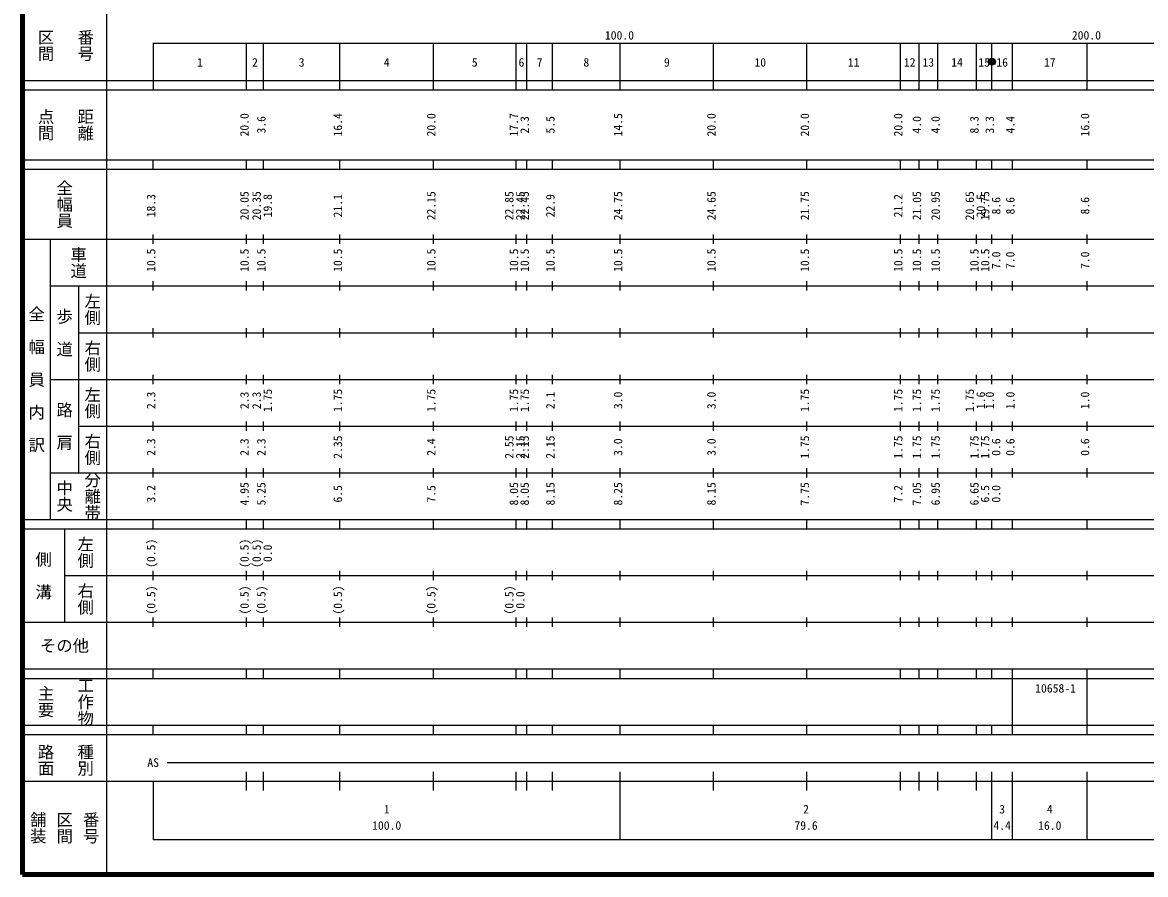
# Model space of a CAD drawing. Units: millimetres, scale not verified. Extents: x 40000 to 680000, y 20000 to 380000.
# Drawn here: x 40000 to 280508, y 20000 to 202409 of the extents above; entities that cross this region are included whole.
import ezdxf
from ezdxf.enums import TextEntityAlignment as Align

# ---------------------------------------------------------------- set-up
doc = ezdxf.new("R2010")
doc.units = ezdxf.units.MM
doc.header["$LTSCALE"] = 1000
doc.header["$PDMODE"] = 32
doc.header["$PDSIZE"] = 500
doc.layers.add('M-TTL', color=2, linetype='Continuous', lineweight=140)
doc.layers.add('M-TTL-BAND', color=7, linetype='Continuous', lineweight=25)
doc.styles.add('@ＭＳ ゴシック', font='')
doc.styles.add('ＭＳ ゴシック', font='')
doc.styles.get('@ＭＳ ゴシック').set_extended_font_data('@MS Gothic')
doc.styles.get('ＭＳ ゴシック').set_extended_font_data('MS Gothic')

msp = doc.modelspace()

# ---------------------------------------------------------------- linework, layer by layer
at = {"layer": 'M-TTL'}
for p, q in [((40000, 380000), (40000, 20000)), ((40000, 20000), (680000, 20000))]:
    msp.add_line(p, q, dxfattribs=at)
at = {"layer": 'M-TTL-BAND'}
for p, q in [((58000, 370000), (58000, 20000)), ((68000, 198000), (579000, 198000)), ((68000, 198000), (68000, 188000)), ((88000, 188000), (88000, 198000)), ((91600, 188000), (91600, 198000)), ((108000, 188000), (108000, 198000)), ((128000, 188000), (128000, 198000)), ((145700, 188000), (145700, 198000)), ((148000, 188000), (148000, 198000)), ((153500, 188000), (153500, 198000)), ((168000, 188000), (168000, 198000)), ((188000, 188000), (188000, 198000)), ((208000, 188000), (208000, 198000)), ((228000, 188000), (228000, 198000)), ((232000, 188000), (232000, 198000)), ((236000, 188000), (236000, 198000)), ((244300, 188000), (244300, 198000)), ((247600, 188000), (247600, 198000)), ((252000, 188000), (252000, 198000)), ((268000, 188000), (268000, 198000)), ((40000, 190000), (579000, 190000)), ((40000, 188000), (579000, 188000)), ((40000, 173000), (579000, 173000)), ((40000, 171000), (579000, 171000)), ((68000, 171000), (68000, 173000)), ((88000, 171000), (88000, 173000)), ((91600, 171000), (91600, 173000)), ((108000, 171000), (108000, 173000)), ((128000, 171000), (128000, 173000)), ((145700, 171000), (145700, 173000)), ((148000, 171000), (148000, 173000)), ((153500, 171000), (153500, 173000)), ((168000, 171000), (168000, 173000)), ((188000, 171000), (188000, 173000)), ((208000, 171000), (208000, 173000)), ((228000, 171000), (228000, 173000)), ((232000, 171000), (232000, 173000)), ((236000, 171000), (236000, 173000)), ((244300, 171000), (244300, 173000)), ((247600, 171000), (247600, 173000)), ((252000, 171000), (252000, 173000)), ((268000, 171000), (268000, 173000)), ((68000, 155000), (68000, 157000)), ((88000, 155000), (88000, 157000)), ((91600, 155000), (91600, 157000)), ((108000, 155000), (108000, 157000)), ((128000, 155000), (128000, 157000)), ((145700, 155000), (145700, 157000)), ((148000, 155000), (148000, 157000)), ((153500, 155000), (153500, 157000)), ((168000, 155000), (168000, 157000)), ((188000, 155000), (188000, 157000)), ((208000, 155000), (208000, 157000)), ((228000, 155000), (228000, 157000)), ((232000, 155000), (232000, 157000)), ((236000, 155000), (236000, 157000)), ((244300, 155000), (244300, 157000)), ((247600, 155000), (247600, 157000)), ((252000, 155000), (252000, 157000)), ((268000, 155000), (268000, 157000)), ((40000, 156000), (579000, 156000)), ((46000, 96000), (46000, 156000)), ((68000, 145000), (68000, 147000)), ((88000, 145000), (88000, 147000)), ((91600, 145000), (91600, 147000)), ((108000, 145000), (108000, 147000)), ((128000, 145000), (128000, 147000)), ((145700, 145000), (145700, 147000)), ((148000, 145000), (148000, 147000)), ((153500, 145000), (153500, 147000)), ((168000, 145000), (168000, 147000)), ((188000, 145000), (188000, 147000)), ((208000, 145000), (208000, 147000)), ((228000, 145000), (228000, 147000)), ((232000, 145000), (232000, 147000)), ((236000, 145000), (236000, 147000)), ((244300, 145000), (244300, 147000)), ((247600, 145000), (247600, 147000)), ((252000, 145000), (252000, 147000)), ((268000, 145000), (268000, 147000)), ((46000, 146000), (579000, 146000)), ((52000, 146000), (52000, 106000)), ((52000, 136000), (579000, 136000)), ((68000, 135000), (68000, 137000)), ((88000, 135000), (88000, 137000)), ((91600, 135000), (91600, 137000)), ((108000, 135000), (108000, 137000)), ((128000, 135000), (128000, 137000)), ((145700, 135000), (145700, 137000)), ((148000, 135000), (148000, 137000)), ((153500, 135000), (153500, 137000)), ((168000, 135000), (168000, 137000)), ((188000, 135000), (188000, 137000)), ((208000, 135000), (208000, 137000)), ((228000, 135000), (228000, 137000)), ((232000, 135000), (232000, 137000)), ((236000, 135000), (236000, 137000)), ((244300, 135000), (244300, 137000)), ((247600, 135000), (247600, 137000)), ((252000, 135000), (252000, 137000)), ((268000, 135000), (268000, 137000)), ((46000, 126000), (579000, 126000)), ((68000, 125000), (68000, 127000)), ((88000, 125000), (88000, 127000)), ((91600, 125000), (91600, 127000)), ((108000, 125000), (108000, 127000)), ((128000, 125000), (128000, 127000)), ((145700, 125000), (145700, 127000)), ((148000, 125000), (148000, 127000)), ((153500, 125000), (153500, 127000)), ((168000, 125000), (168000, 127000)), ((188000, 125000), (188000, 127000)), ((208000, 125000), (208000, 127000)), ((228000, 125000), (228000, 127000)), ((232000, 125000), (232000, 127000)), ((236000, 125000), (236000, 127000)), ((244300, 125000), (244300, 127000)), ((247600, 125000), (247600, 127000)), ((252000, 125000), (252000, 127000)), ((268000, 125000), (268000, 127000)), ((52000, 116000), (579000, 116000)), ((68000, 115000), (68000, 117000)), ((88000, 115000), (88000, 117000)), ((91600, 115000), (91600, 117000)), ((108000, 115000), (108000, 117000)), ((128000, 115000), (128000, 117000)), ((145700, 115000), (145700, 117000)), ((148000, 115000), (148000, 117000)), ((153500, 115000), (153500, 117000)), ((168000, 115000), (168000, 117000)), ((188000, 115000), (188000, 117000)), ((208000, 115000), (208000, 117000)), ((228000, 115000), (228000, 117000)), ((232000, 115000), (232000, 117000)), ((236000, 115000), (236000, 117000)), ((244300, 115000), (244300, 117000)), ((247600, 115000), (247600, 117000)), ((252000, 115000), (252000, 117000)), ((268000, 115000), (268000, 117000)), ((46000, 106000), (579000, 106000)), ((68000, 105000), (68000, 107000)), ((88000, 105000), (88000, 107000)), ((91600, 105000), (91600, 107000)), ((108000, 105000), (108000, 107000)), ((128000, 105000), (128000, 107000)), ((145700, 105000), (145700, 107000)), ((148000, 105000), (148000, 107000)), ((153500, 105000), (153500, 107000)), ((168000, 105000), (168000, 107000)), ((188000, 105000), (188000, 107000)), ((208000, 105000), (208000, 107000)), ((228000, 105000), (228000, 107000)), ((232000, 105000), (232000, 107000)), ((236000, 105000), (236000, 107000)), ((244300, 105000), (244300, 107000)), ((247600, 105000), (247600, 107000)), ((252000, 105000), (252000, 107000)), ((268000, 105000), (268000, 107000)), ((40000, 96000), (579000, 96000)), ((40000, 94000), (579000, 94000)), ((49000, 94000), (49000, 74000)), ((68000, 94000), (68000, 96000)), ((88000, 94000), (88000, 96000)), ((91600, 94000), (91600, 96000)), ((108000, 94000), (108000, 96000)), ((128000, 94000), (128000, 96000)), ((145700, 94000), (145700, 96000)), ((148000, 94000), (148000, 96000)), ((153500, 94000), (153500, 96000)), ((168000, 94000), (168000, 96000)), ((188000, 94000), (188000, 96000)), ((208000, 94000), (208000, 96000)), ((228000, 94000), (228000, 96000)), ((232000, 94000), (232000, 96000)), ((236000, 94000), (236000, 96000)), ((244300, 94000), (244300, 96000)), ((247600, 94000), (247600, 96000)), ((252000, 94000), (252000, 96000)), ((268000, 94000), (268000, 96000)), ((68000, 83000), (68000, 85000)), ((88000, 83000), (88000, 85000)), ((91600, 83000), (91600, 85000)), ((108000, 83000), (108000, 85000)), ((128000, 83000), (128000, 85000)), ((145700, 83000), (145700, 85000)), ((148000, 83000), (148000, 85000)), ((153500, 83000), (153500, 85000)), ((168000, 83000), (168000, 85000)), ((188000, 83000), (188000, 85000)), ((208000, 83000), (208000, 85000)), ((228000, 83000), (228000, 85000)), ((232000, 83000), (232000, 85000)), ((236000, 83000), (236000, 85000)), ((244300, 83000), (244300, 85000)), ((247600, 83000), (247600, 85000)), ((252000, 83000), (252000, 85000)), ((268000, 83000), (268000, 85000)), ((49000, 84000), (579000, 84000)), ((68000, 73000), (68000, 75000)), ((88000, 73000), (88000, 75000)), ((91600, 73000), (91600, 75000)), ((108000, 73000), (108000, 75000)), ((128000, 73000), (128000, 75000)), ((145700, 73000), (145700, 75000)), ((148000, 73000), (148000, 75000)), ((153500, 73000), (153500, 75000)), ((168000, 73000), (168000, 75000)), ((188000, 73000), (188000, 75000)), ((208000, 73000), (208000, 75000)), ((228000, 73000), (228000, 75000)), ((232000, 73000), (232000, 75000)), ((236000, 73000), (236000, 75000)), ((244300, 73000), (244300, 75000)), ((247600, 73000), (247600, 75000)), ((252000, 73000), (252000, 75000)), ((268000, 73000), (268000, 75000)), ((40000, 74000), (579000, 74000)), ((40000, 64000), (579000, 64000)), ((68000, 62000), (68000, 64000)), ((88000, 62000), (88000, 64000)), ((91600, 62000), (91600, 64000)), ((108000, 62000), (108000, 64000)), ((128000, 62000), (128000, 64000)), ((145700, 62000), (145700, 64000)), ((148000, 62000), (148000, 64000)), ((153500, 62000), (153500, 64000)), ((168000, 62000), (168000, 64000)), ((188000, 62000), (188000, 64000)), ((208000, 62000), (208000, 64000)), ((228000, 62000), (228000, 64000)), ((232000, 62000), (232000, 64000)), ((236000, 62000), (236000, 64000)), ((244300, 62000), (244300, 64000)), ((247600, 62000), (247600, 64000)), ((252000, 62000), (252000, 64000)), ((268000, 62000), (268000, 64000)), ((40000, 62000), (579000, 62000)), ((252000, 52000), (252000, 62000)), ((268000, 52000), (268000, 62000)), ((268000, 52000), (268000, 62000)), ((40000, 52000), (579000, 52000)), ((68000, 50000), (68000, 52000)), ((88000, 50000), (88000, 52000)), ((91600, 50000), (91600, 52000)), ((108000, 50000), (108000, 52000)), ((128000, 50000), (128000, 52000)), ((145700, 50000), (145700, 52000)), ((148000, 50000), (148000, 52000)), ((153500, 50000), (153500, 52000)), ((168000, 50000), (168000, 52000)), ((188000, 50000), (188000, 52000)), ((208000, 50000), (208000, 52000)), ((228000, 50000), (228000, 52000)), ((232000, 50000), (232000, 52000)), ((236000, 50000), (236000, 52000)), ((244300, 50000), (244300, 52000)), ((247600, 50000), (247600, 52000)), ((252000, 50000), (252000, 52000)), ((268000, 50000), (268000, 52000)), ((40000, 50000), (579000, 50000)), ((71000, 44000), (565000, 44000)), ((88000, 38000), (88000, 42000)), ((91600, 38000), (91600, 42000)), ((108000, 38000), (108000, 42000)), ((128000, 38000), (128000, 42000)), ((145700, 38000), (145700, 42000)), ((148000, 38000), (148000, 42000)), ((153500, 38000), (153500, 42000)), ((168000, 27500), (168000, 42000)), ((188000, 38000), (188000, 42000)), ((208000, 38000), (208000, 42000)), ((228000, 38000), (228000, 42000)), ((232000, 38000), (232000, 42000)), ((236000, 38000), (236000, 42000)), ((244300, 38000), (244300, 42000)), ((247600, 27500), (247600, 42000)), ((252000, 27500), (252000, 42000)), ((268000, 27500), (268000, 42000)), ((40000, 40000), (579000, 40000)), ((68000, 40000), (68000, 27500)), ((68000, 27500), (579000, 27500))]:
    msp.add_line(p, q, dxfattribs=at)
for radius in [750, 600, 450, 300, 150, 100]:
    msp.add_circle((247600, 194000), radius, dxfattribs=at)
msp.add_point((247600, 194000), dxfattribs=at)

# ---------------------------------------------------------------- texts
at = {"layer": 'M-TTL-BAND', "style": '@ＭＳ ゴシック'}
for s, p in [('区間', (45000, 197500)), ('番号', (53500, 197500)), ('点間', (45000, 180500)), ('距離', (53500, 180500)), ('全幅員', (49000, 163500)), ('車道', (52000, 151000)), ('左側', (55000, 141000)), ('全\u3000幅\u3000員\u3000内\u3000訳', (43000, 126000)), ('歩\u3000道', (49000, 136000)), ('右側', (55000, 131000)), ('左側', (55000, 121000)), ('路\u3000肩', (49000, 116000)), ('右側', (55000, 111000)), ('分離帯', (55000, 101000)), ('中央', (49000, 101000)), ('左側', (53500, 89000)), ('側\u3000溝', (44500, 84000)), ('右側', (53500, 79000)), ('主要', (45000, 57000)), ('工作物', (53500, 57000)), ('路面', (45000, 44500)), ('種別', (53500, 44500)), ('舗装', (43333, 30000)), ('区間', (49000, 30000)), ('番号', (54667, 30000))]:
    msp.add_text(s, height=2566, rotation=270, dxfattribs=at).set_placement(p, align=Align.MIDDLE_CENTER)
at = {"layer": 'M-TTL-BAND', "style": 'ＭＳ ゴシック'}
for s, p in [('100.0', (167844, 198195)), ('200.0', (267844, 198195)), ('1', (78000, 192405)), ('2', (89800, 192405)), ('3', (99800, 192405)), ('4', (118000, 192405)), ('5', (136850, 192405)), ('6', (146850, 192405)), ('7', (150750, 192405)), ('8', (160750, 192405)), ('9', (178000, 192405)), ('10', (198000, 192405)), ('11', (218000, 192405)), ('12', (230000, 192405)), ('13', (234000, 192405)), ('14', (240150, 192405)), ('15', (245950, 192405)), ('16', (249800, 192405)), ('17', (260000, 192405)), ('AS', (68000, 42500)), ('1', (118000, 32523)), ('2', (207800, 32523)), ('3', (249800, 32523)), ('4', (260000, 32523)), ('100.0', (118000, 29033)), ('79.6', (207800, 29033)), ('4.4', (249800, 29033)), ('16.0', (260000, 29033))]:
    msp.add_text(s, height=1833, dxfattribs=at).set_placement(p, align=Align.BOTTOM_CENTER)
for s, p in [('20.0', (89000, 180500)), ('16.4', (109000, 180500)), ('20.0', (129000, 180500)), ('17.7', (146700, 180500)), ('14.5', (169000, 180500)), ('20.0', (189000, 180500)), ('20.0', (209000, 180500)), ('20.0', (229000, 180500)), ('16.0', (269000, 180500)), ('3.6', (92600, 180500)), ('2.3', (149000, 180500)), ('5.5', (154500, 180500)), ('4.0', (233000, 180500)), ('4.0', (237000, 180500)), ('8.3', (245300, 180500)), ('3.3', (248600, 180500)), ('4.4', (253000, 180500)), ('20.05', (89000, 163174)), ('20.35', (91600, 163174)), ('22.15', (129000, 163174)), ('22.85', (145700, 163174)), ('22.45', (148070, 163174)), ('22.45', (149000, 163174)), ('24.75', (169000, 163174)), ('24.65', (189000, 163174)), ('21.75', (209000, 163174)), ('21.05', (233000, 163174)), ('20.95', (237000, 163174)), ('20.65', (244300, 163174)), ('19.75', (247600, 163174)), ('18.3', (69000, 163174)), ('19.8', (93970, 163174)), ('21.1', (109000, 163174)), ('22.9', (154500, 163174)), ('21.2', (229000, 163174)), ('20.5', (246670, 163174)), ('8.6', (249970, 163174)), ('8.6', (253000, 163174)), ('8.6', (269000, 163174)), ('10.5', (69000, 151500)), ('10.5', (89000, 151500)), ('10.5', (92600, 151500)), ('10.5', (109000, 151500)), ('10.5', (129000, 151500)), ('10.5', (146700, 151500)), ('10.5', (149000, 151500)), ('10.5', (154500, 151500)), ('10.5', (169000, 151500)), ('10.5', (189000, 151500)), ('10.5', (209000, 151500)), ('10.5', (229000, 151500)), ('10.5', (233000, 151500)), ('10.5', (237000, 151500)), ('10.5', (245300, 151500)), ('10.5', (247600, 151500)), ('7.0', (249970, 151500)), ('7.0', (253000, 151500)), ('7.0', (269000, 151500)), ('2.3', (69000, 121500)), ('2.3', (89000, 121500)), ('2.3', (91600, 121500)), ('1.75', (93970, 121500)), ('1.75', (109000, 121500)), ('1.75', (129000, 121500)), ('1.75', (146700, 121500)), ('1.75', (149000, 121500)), ('2.1', (154500, 121500)), ('3.0', (169000, 121500)), ('3.0', (189000, 121500)), ('1.75', (209000, 121500)), ('1.75', (229000, 121500)), ('1.75', (233000, 121500)), ('1.75', (237000, 121500)), ('1.75', (244300, 121500)), ('1.6', (246670, 121500)), ('1.0', (248600, 121500)), ('1.0', (253000, 121500)), ('1.0', (269000, 121500)), ('2.3', (69000, 111500)), ('2.3', (89000, 111500)), ('2.3', (92600, 111500)), ('2.35', (109000, 111500)), ('2.4', (129000, 111500)), ('2.55', (145700, 111500)), ('2.15', (148070, 111500)), ('2.15', (149000, 111500)), ('2.15', (154500, 111500)), ('3.0', (169000, 111500)), ('3.0', (189000, 111500)), ('1.75', (209000, 111500)), ('1.75', (229000, 111500)), ('1.75', (233000, 111500)), ('1.75', (237000, 111500)), ('1.75', (245300, 111500)), ('1.75', (247600, 111500)), ('0.6', (249970, 111500)), ('0.6', (253000, 111500)), ('0.6', (269000, 111500)), ('4.95', (89000, 101500)), ('5.25', (92600, 101500)), ('8.05', (146700, 101500)), ('8.05', (149000, 101500)), ('8.15', (154500, 101500)), ('8.25', (169000, 101500)), ('8.15', (189000, 101500)), ('7.75', (209000, 101500)), ('7.05', (233000, 101500)), ('6.95', (237000, 101500)), ('6.65', (245300, 101500)), ('3.2', (69000, 101500)), ('6.5', (109000, 101500)), ('7.5', (129000, 101500)), ('7.2', (229000, 101500)), ('6.5', (247600, 101500)), ('0.0', (249970, 101500)), ('(0.5)', (69000, 88764)), ('(0.5)', (89000, 88764)), ('(0.5)', (91600, 88764)), ('0.0', (93970, 88764)), ('(0.5)', (69000, 78764)), ('(0.5)', (89000, 78764)), ('(0.5)', (92600, 78764)), ('(0.5)', (109000, 78764)), ('(0.5)', (129000, 78764)), ('(0.5)', (145700, 78764)), ('0.0', (148070, 78764))]:
    msp.add_text(s, height=1833, rotation=90, dxfattribs=at).set_placement(p, align=Align.BOTTOM_CENTER)
msp.add_text('その他', height=2566, dxfattribs=at).set_placement((49000, 69000), align=Align.MIDDLE_CENTER)
msp.add_text('10658-1', height=1833, dxfattribs=at).set_placement((256875, 58405), align=Align.BOTTOM_LEFT)

doc.saveas('drawing.dxf')
